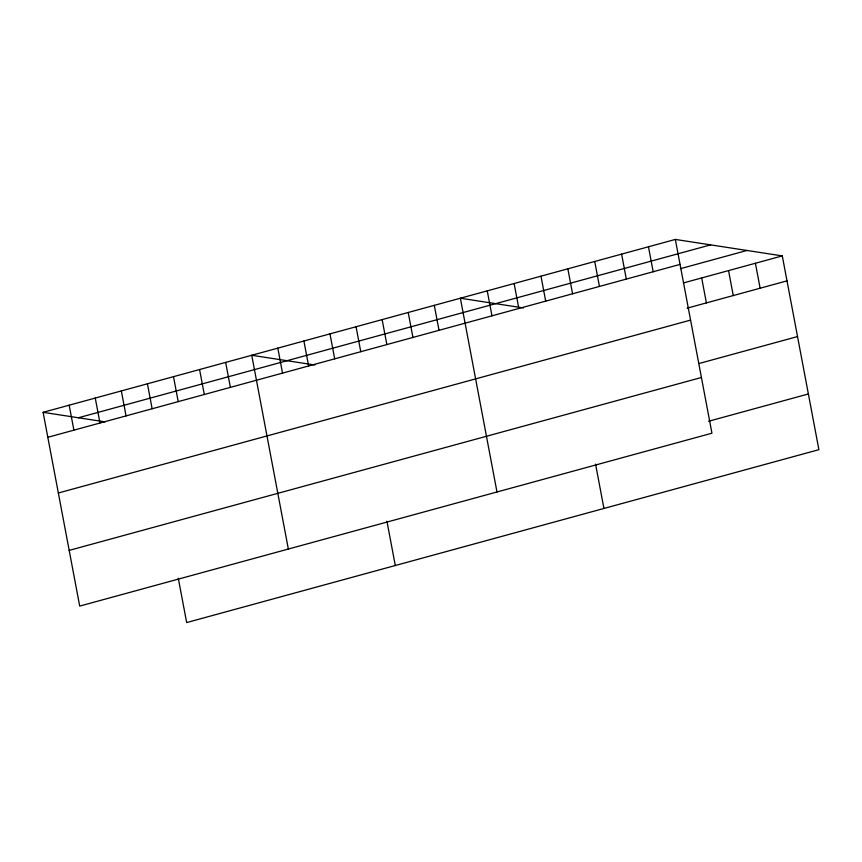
<?xml version="1.0" encoding="UTF-8"?>
<svg xmlns="http://www.w3.org/2000/svg" width="862" height="862" viewBox="0 0 862 862"><rect width="100%" height="100%" fill="white"/><g stroke="black" fill="none" stroke-linecap="round" stroke-linejoin="round"><path stroke-width="1.29" d="M675.334 239.431L711.947 433.198L79.713 606.094L43.1 412.327L675.334 239.431L782.287 255.906L818.9 449.673L186.666 622.569L178.294 578.262M78.388 417.768L710.633 244.862M47.819 437.293L680.053 264.397M680.463 268.664L746.998 250.465M683.76 282.844L782.287 255.906M687.197 308.154L787.006 280.861M58.347 492.999L690.581 320.104M699.007 363.516L797.533 336.568M69.186 550.387L701.42 377.491M708.575 421.259L808.373 393.966M523.546 307.95L460.373 298.22L496.986 491.986M314.91 365.003L251.736 355.273L288.35 549.04M43.1 412.327L105.056 421.874M755.414 263.255L760.133 288.21M728.552 270.593L733.26 295.558M701.679 277.941L706.398 302.907M648.472 246.78L653.18 271.745M621.599 254.128L626.318 279.094M594.726 261.477L599.446 286.443M567.853 268.825L572.573 293.791M595.567 464.144L603.939 508.461M540.991 276.174L545.7 301.14M514.118 283.523L518.838 308.477M487.245 290.871L491.965 315.826M434.297 305.342L439.017 330.308M408.222 312.475L412.93 337.441M382.135 319.608L386.855 344.574M356.06 326.741L360.779 351.707M386.93 521.198L395.302 565.515M329.974 333.874L334.693 358.84M303.898 341.007L308.618 365.973M277.823 348.14L282.531 373.106M225.661 362.406L230.38 387.372M199.575 369.539L204.294 394.494M173.499 376.672L178.218 401.627M147.424 383.795L152.132 408.76M121.337 390.928L126.057 415.893M95.262 398.061L99.981 423.026M69.175 405.194L73.895 430.16"/></g></svg>
